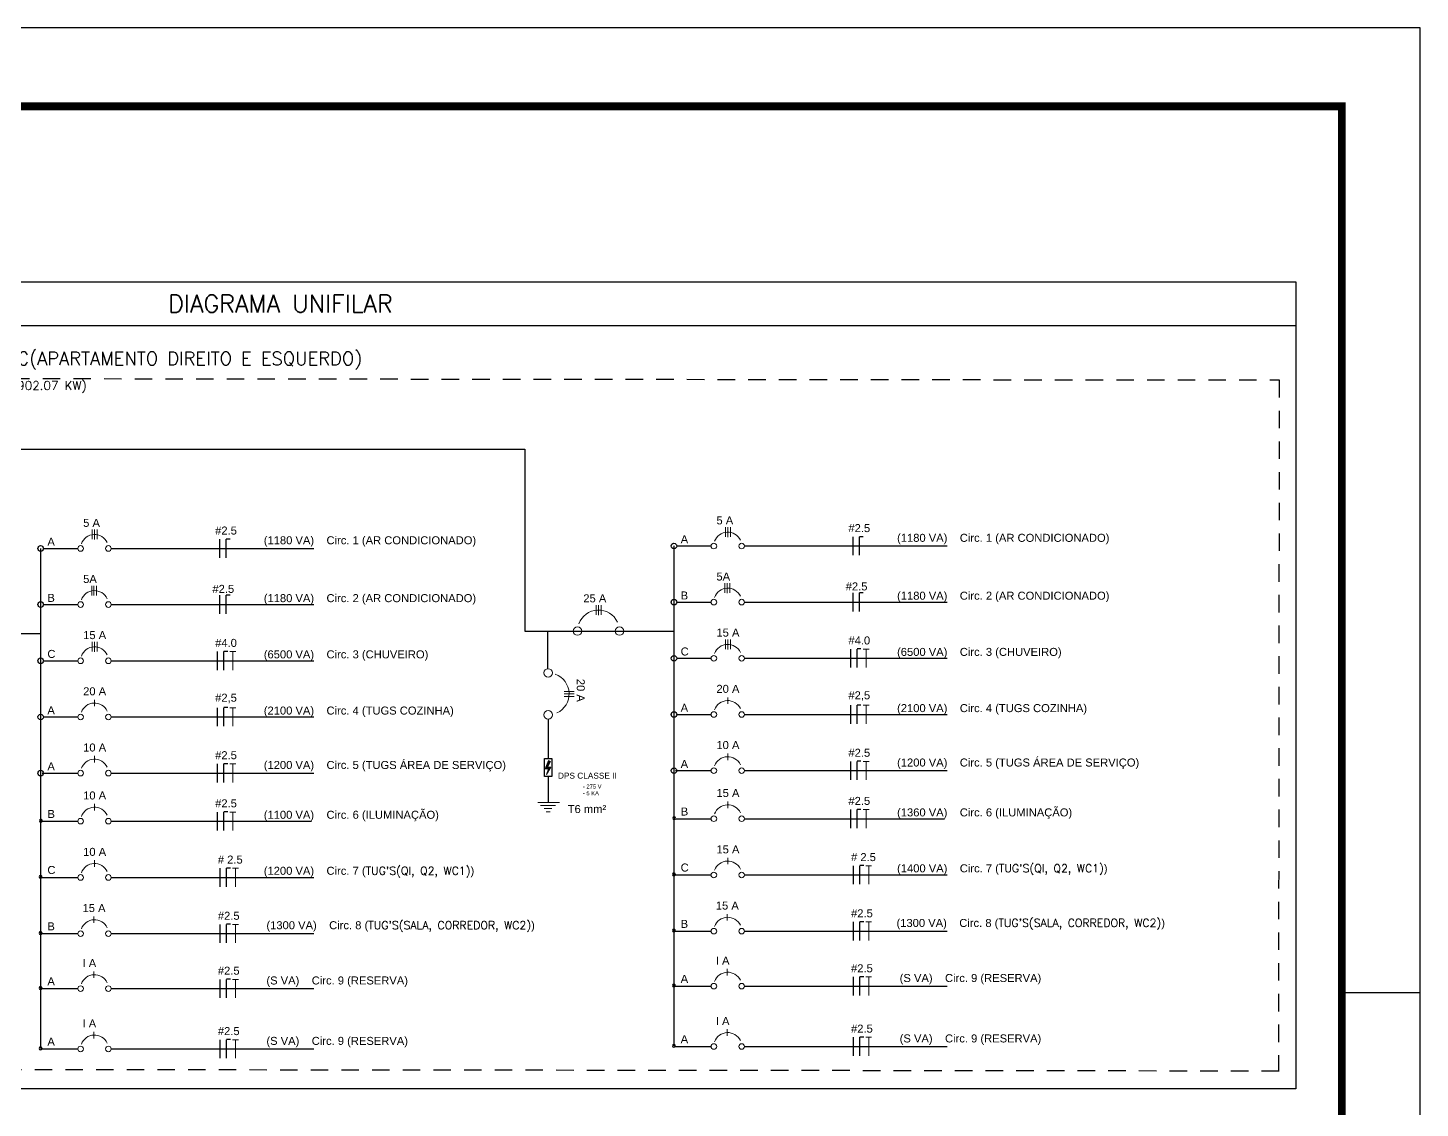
# Model space of a CAD drawing. Header units: metres. Extents: x 2426 to 2593, y 1997 to 2034.
# Drawn here: x 2463.73 to 2479.62, y 2022.12 to 2034.44 of the extents above; entities that cross this region are included whole.
import ezdxf

# ---------------------------------------------------------------- set-up
doc = ezdxf.new("R2010")
doc.units = ezdxf.units.M
doc.linetypes.add('CONTORNO_QUADRO_T', pattern=[0.35, 0.2, -0.15])
for name, color, linetype in [('ARQ-FOLHA', 7, 'Continuous'), ('PDF3_0', 7, 'Continuous'), ('PDF3_COTA', 7, 'Continuous'), ('PDF3_DI-Barramento', 6, 'Continuous'), ('PDF3_DI-Disjuntor', 7, 'Continuous'), ('PDF3_DI-Textos do diagrama', 7, 'Continuous'), ('PDF3_DIAGRAMA', 7, 'Continuous'), ('PDF3_eletrodutos', 3, 'Continuous'), ('PDF3_Layout', 1, 'Continuous'), ('PDF3_Text', 7, 'Continuous')]:
    doc.layers.add(name, color=color, linetype=linetype)
doc.styles.add('N', font='romans.shx', dxfattribs={"height": 0.13})
doc.styles.add('PDF Arial', font='arial.ttf')

# ---------------------------------------------------------------- blocks, each defined once
blk = doc.blocks.new('FOLHA A2')
at = {"layer": 'ARQ-FOLHA'}
for p, q in [((594, 0), (0, 0)), ((594, -420), (594, 0)), ((584, -123), (594, -123))]:
    blk.add_line(p, q, dxfattribs=at)
at = {"layer": 'ARQ-FOLHA', "const_width": 1}
blk.add_lwpolyline([(25, -410), (584, -410), (584, -10), (25, -10), (25, -410)], dxfattribs=at)

msp = doc.modelspace()

# ---------------------------------------------------------------- linework, layer by layer
for p, q in [((2455.91, 2031.548), (2478.202, 2031.548)), ((2478.202, 2031.548), (2478.202, 2022.344)), ((2455.91, 2031.048), (2478.202, 2031.048)), ((2462.259, 2029.641), (2469.404, 2029.641)), ((2469.404, 2029.641), (2469.404, 2027.565)), ((2463.313, 2027.537), (2463.88, 2027.537)), ((2469.404, 2027.565), (2471.106, 2027.565)), ((2469.67, 2026.56), (2469.67, 2026.11)), ((2478.202, 2022.344), (2455.91, 2022.344))]:
    msp.add_line(p, q)
at = {"layer": 'PDF3_0', "linetype": 'CONTORNO_QUADRO_T', "lineweight": 25}
for p, q in [((2462.154, 2030.446), (2478.012, 2030.428)), ((2478.012, 2030.428), (2478.004, 2022.546)), ((2478.012, 2022.546), (2462.154, 2022.564))]:
    msp.add_line(p, q, dxfattribs=at)
at = {"layer": 'PDF3_0', "color": 5, "lineweight": 25}
for p, q in [((2466.041, 2028.613), (2465.998, 2028.613)), ((2465.998, 2028.401), (2465.998, 2028.613)), ((2473.266, 2028.641), (2473.224, 2028.641)), ((2473.224, 2028.429), (2473.224, 2028.641)), ((2466.041, 2027.973), (2465.998, 2027.973)), ((2465.998, 2027.761), (2465.998, 2027.973)), ((2473.266, 2028), (2473.224, 2028)), ((2473.224, 2027.789), (2473.224, 2028)), ((2466.014, 2027.333), (2465.972, 2027.333)), ((2465.972, 2027.12), (2465.972, 2027.332)), ((2473.24, 2027.361), (2473.198, 2027.361)), ((2473.198, 2027.148), (2473.198, 2027.36)), ((2466.014, 2026.692), (2465.972, 2026.692)), ((2465.972, 2026.479), (2465.972, 2026.691)), ((2473.24, 2026.72), (2473.198, 2026.72)), ((2473.198, 2026.507), (2473.198, 2026.719)), ((2466.014, 2026.052), (2465.972, 2026.052)), ((2465.972, 2025.839), (2465.972, 2026.051)), ((2473.24, 2026.08), (2473.198, 2026.08)), ((2473.198, 2025.867), (2473.198, 2026.078)), ((2466.014, 2025.503), (2465.972, 2025.503)), ((2465.972, 2025.29), (2465.972, 2025.501)), ((2473.24, 2025.531), (2473.198, 2025.531)), ((2473.198, 2025.318), (2473.198, 2025.529)), ((2466.045, 2024.862), (2466.002, 2024.862)), ((2466.002, 2024.649), (2466.002, 2024.861)), ((2473.271, 2024.89), (2473.228, 2024.89)), ((2473.228, 2024.677), (2473.228, 2024.889)), ((2466.045, 2024.221), (2466.002, 2024.221)), ((2466.002, 2024.008), (2466.002, 2024.22)), ((2473.271, 2024.249), (2473.228, 2024.249)), ((2473.228, 2024.036), (2473.228, 2024.248)), ((2466.045, 2023.595), (2466.002, 2023.595)), ((2466.002, 2023.382), (2466.002, 2023.593)), ((2473.271, 2023.622), (2473.228, 2023.622)), ((2473.228, 2023.409), (2473.228, 2023.621)), ((2466.045, 2022.906), (2466.002, 2022.906)), ((2466.002, 2022.693), (2466.002, 2022.905)), ((2473.271, 2022.934), (2473.228, 2022.934)), ((2473.228, 2022.721), (2473.228, 2022.933))]:
    msp.add_line(p, q, dxfattribs=at)
at = {"layer": 'PDF3_COTA', "lineweight": 25}
for p, q in [((2463.912, 2028.507), (2464.304, 2028.507)), ((2464.685, 2028.507), (2466.999, 2028.507)), ((2471.138, 2028.535), (2471.53, 2028.535)), ((2471.911, 2028.535), (2474.225, 2028.535)), ((2463.912, 2027.867), (2464.304, 2027.867)), ((2464.685, 2027.867), (2466.999, 2027.867)), ((2471.138, 2027.895), (2471.53, 2027.895)), ((2471.911, 2027.895), (2474.225, 2027.895)), ((2463.912, 2027.226), (2464.304, 2027.226)), ((2464.685, 2027.226), (2466.999, 2027.226)), ((2471.138, 2027.254), (2471.53, 2027.254)), ((2471.911, 2027.254), (2474.225, 2027.254)), ((2463.912, 2026.585), (2464.304, 2026.585)), ((2464.685, 2026.585), (2466.999, 2026.585)), ((2471.138, 2026.613), (2471.53, 2026.613)), ((2471.911, 2026.613), (2474.225, 2026.613)), ((2463.896, 2025.945), (2464.304, 2025.945)), ((2464.685, 2025.945), (2466.999, 2025.945)), ((2471.122, 2025.973), (2471.53, 2025.973)), ((2471.911, 2025.973), (2474.225, 2025.973)), ((2463.88, 2025.396), (2464.304, 2025.396)), ((2464.685, 2025.396), (2466.969, 2025.396)), ((2471.106, 2025.423), (2471.53, 2025.424)), ((2471.911, 2025.423), (2474.195, 2025.423)), ((2463.895, 2024.755), (2464.304, 2024.755)), ((2464.685, 2024.755), (2466.999, 2024.755)), ((2471.121, 2024.783), (2471.53, 2024.783)), ((2471.911, 2024.783), (2474.225, 2024.783)), ((2471.121, 2024.142), (2471.53, 2024.142)), ((2471.911, 2024.142), (2474.225, 2024.142)), ((2463.895, 2024.114), (2464.304, 2024.114)), ((2464.685, 2024.114), (2466.999, 2024.114)), ((2463.895, 2023.487), (2464.304, 2023.487)), ((2464.685, 2023.487), (2466.999, 2023.487)), ((2471.121, 2023.515), (2471.53, 2023.515)), ((2471.911, 2023.515), (2474.225, 2023.515)), ((2463.895, 2022.799), (2464.304, 2022.799)), ((2464.685, 2022.799), (2466.999, 2022.799)), ((2471.121, 2022.827), (2471.53, 2022.827)), ((2471.911, 2022.827), (2474.225, 2022.827))]:
    msp.add_line(p, q, dxfattribs=at)
for points in [[(2469.668, 2027.135), (2469.668, 2027.565)], [(2469.67, 2025.908), (2469.67, 2025.608)]]:
    msp.add_lwpolyline(points, dxfattribs=at)
for points in [[(2463.898, 2025.402, 1), (2463.866, 2025.402, 1)], [(2471.124, 2025.43, 1), (2471.092, 2025.43, 1)], [(2463.896, 2024.762, 1), (2463.864, 2024.762, 1)], [(2471.122, 2024.79, 1), (2471.09, 2024.79, 1)], [(2463.896, 2024.121, 1), (2463.864, 2024.121, 1)], [(2471.122, 2024.149, 1), (2471.09, 2024.149, 1)], [(2463.896, 2023.494, 1), (2463.864, 2023.494, 1)], [(2471.122, 2023.522, 1), (2471.09, 2023.522, 1)], [(2471.122, 2022.834, 1), (2471.09, 2022.834, 1)], [(2463.896, 2022.806, 1), (2463.864, 2022.806, 1)]]:
    msp.add_lwpolyline(points, format="xyb", close=True, dxfattribs=at)
for centre in [(2463.88, 2028.507), (2471.106, 2028.535), (2463.88, 2027.867), (2471.106, 2027.895), (2463.88, 2027.226), (2471.106, 2027.254), (2463.88, 2026.585), (2471.106, 2026.613), (2463.88, 2025.945), (2471.106, 2025.973)]:
    msp.add_circle(centre, 0.0318, dxfattribs=at)
at = {"layer": 'PDF3_DI-Barramento', "lineweight": 30}
for p, q in [((2463.88, 2028.507), (2463.88, 2022.805)), ((2471.106, 2028.535), (2471.106, 2022.833))]:
    msp.add_line(p, q, dxfattribs=at)
at = {"layer": 'PDF3_DI-Disjuntor', "color": 1, "lineweight": 30}
msp.add_lwpolyline([(2469.628, 2026.11), (2469.711, 2026.11), (2469.711, 2025.908), (2469.628, 2025.908)], close=True, dxfattribs=at)
at = {"layer": 'PDF3_DI-Disjuntor', "transparency": 33554559}
for points in [[(2469.67, 2026.077), (2469.664, 2026.011), (2469.642, 2026.011)], [(2469.697, 2026.077), (2469.67, 2026.077), (2469.664, 2026.011)], [(2469.674, 2026.089), (2469.697, 2026.077), (2469.67, 2026.077)], [(2469.642, 2026.011), (2469.692, 2025.995), (2469.636, 2025.995)], [(2469.701, 2026.011), (2469.642, 2026.011), (2469.692, 2025.995)], [(2469.674, 2025.995), (2469.692, 2025.995), (2469.652, 2025.93)]]:
    msp.add_solid(points, dxfattribs=at)
at = {"layer": 'PDF3_DI-Textos do diagrama', "lineweight": 20}
msp.add_lwpolyline([(2469.697, 2026.077), (2469.664, 2026.011), (2469.701, 2026.011), (2469.652, 2025.93), (2469.674, 2025.995), (2469.636, 2025.995), (2469.674, 2026.089)], close=True, dxfattribs=at)
at = {"layer": 'PDF3_DIAGRAMA', "color": 1, "lineweight": 5}
for p, q in [((2464.494, 2026.707), (2464.494, 2026.781)), ((2471.72, 2026.735), (2471.72, 2026.809)), ((2464.494, 2026.066), (2464.494, 2026.141)), ((2471.72, 2026.094), (2471.72, 2026.168)), ((2464.494, 2025.519), (2464.494, 2025.593)), ((2471.72, 2025.547), (2471.72, 2025.621)), ((2464.494, 2024.877), (2464.494, 2024.951)), ((2471.72, 2024.905), (2471.72, 2024.979)), ((2464.488, 2024.236), (2464.488, 2024.31)), ((2471.713, 2024.264), (2471.713, 2024.338)), ((2464.488, 2023.609), (2464.488, 2023.683)), ((2471.713, 2023.637), (2471.713, 2023.711)), ((2471.713, 2022.948), (2471.713, 2023.023)), ((2464.488, 2022.92), (2464.488, 2022.995))]:
    msp.add_line(p, q, dxfattribs=at)
for points in [[(2471.695, 2028.639), (2471.695, 2028.75)], [(2471.72, 2028.636), (2471.72, 2028.75)], [(2471.751, 2028.639), (2471.751, 2028.75)], [(2464.469, 2028.611), (2464.469, 2028.722)], [(2464.494, 2028.608), (2464.494, 2028.722)], [(2464.525, 2028.611), (2464.525, 2028.722)], [(2471.688, 2027.999), (2471.688, 2028.11)], [(2471.713, 2027.996), (2471.713, 2028.11)], [(2471.744, 2027.999), (2471.744, 2028.11)], [(2464.463, 2027.971), (2464.463, 2028.082)], [(2464.488, 2027.969), (2464.488, 2028.082)], [(2464.518, 2027.971), (2464.518, 2028.082)], [(2470.219, 2027.75), (2470.219, 2027.861)], [(2470.244, 2027.747), (2470.244, 2027.861)], [(2470.274, 2027.75), (2470.274, 2027.861)], [(2471.695, 2027.359), (2471.695, 2027.47)], [(2471.72, 2027.356), (2471.72, 2027.47)], [(2471.751, 2027.359), (2471.751, 2027.47)], [(2464.469, 2027.331), (2464.469, 2027.442)], [(2464.494, 2027.328), (2464.494, 2027.442)], [(2464.525, 2027.331), (2464.525, 2027.442)], [(2469.852, 2026.849), (2469.966, 2026.849)], [(2469.854, 2026.874), (2469.966, 2026.874)], [(2469.854, 2026.818), (2469.966, 2026.818)]]:
    msp.add_lwpolyline(points, dxfattribs=at)
for centre, radius in [((2464.336, 2028.507), 0.0318), ((2464.653, 2028.507), 0.0318), ((2471.562, 2028.534), 0.0318), ((2471.879, 2028.534), 0.0318), ((2464.336, 2027.867), 0.0318), ((2464.653, 2027.867), 0.0318), ((2471.562, 2027.895), 0.0318), ((2471.879, 2027.895), 0.0318), ((2470.006, 2027.565), 0.0486), ((2470.484, 2027.565), 0.0486), ((2464.336, 2027.226), 0.0318), ((2464.653, 2027.226), 0.0318), ((2471.562, 2027.254), 0.0318), ((2471.879, 2027.254), 0.0318), ((2469.67, 2027.087), 0.0486), ((2464.336, 2026.585), 0.0318), ((2464.653, 2026.585), 0.0318), ((2469.67, 2026.609), 0.0486), ((2471.562, 2026.613), 0.0318), ((2471.879, 2026.613), 0.0318), ((2464.336, 2025.945), 0.0318), ((2464.653, 2025.945), 0.0318), ((2471.562, 2025.973), 0.0318), ((2471.879, 2025.973), 0.0318), ((2464.336, 2025.397), 0.0318), ((2464.653, 2025.397), 0.0318), ((2471.562, 2025.425), 0.0318), ((2471.879, 2025.425), 0.0318), ((2464.336, 2024.755), 0.0318), ((2464.653, 2024.755), 0.0318), ((2471.562, 2024.783), 0.0318), ((2471.879, 2024.783), 0.0318), ((2464.336, 2024.114), 0.0318), ((2464.653, 2024.114), 0.0318), ((2471.562, 2024.142), 0.0318), ((2471.879, 2024.142), 0.0318), ((2464.336, 2023.487), 0.0318), ((2464.653, 2023.487), 0.0318), ((2471.562, 2023.515), 0.0318), ((2471.879, 2023.515), 0.0318), ((2471.562, 2022.827), 0.0318), ((2471.879, 2022.827), 0.0318), ((2464.336, 2022.799), 0.0318), ((2464.653, 2022.799), 0.0318)]:
    msp.add_circle(centre, radius, dxfattribs=at)
for centre, radius, start, end in [((2464.494, 2028.507), 0.159, 25, 160), ((2471.72, 2028.534), 0.159, 25, 160), ((2464.494, 2027.867), 0.159, 25, 160), ((2471.72, 2027.895), 0.159, 25, 160), ((2470.245, 2027.565), 0.24, 25.0003, 159.9985), ((2464.494, 2027.226), 0.159, 25, 160), ((2471.72, 2027.254), 0.159, 25, 160), ((2469.67, 2026.848), 0.24, 295.0003, 69.9985), ((2464.494, 2026.585), 0.159, 25, 160), ((2471.72, 2026.613), 0.159, 25, 160), ((2464.494, 2025.945), 0.159, 25, 160), ((2471.72, 2025.973), 0.159, 25, 160), ((2464.494, 2025.397), 0.159, 25, 160), ((2471.72, 2025.425), 0.159, 25, 160), ((2464.494, 2024.755), 0.159, 25, 160), ((2471.72, 2024.783), 0.159, 25, 160), ((2471.72, 2024.142), 0.159, 25, 160), ((2464.494, 2024.114), 0.159, 25, 160), ((2464.494, 2023.487), 0.159, 25, 160), ((2471.72, 2023.515), 0.159, 25, 160), ((2464.494, 2022.799), 0.159, 25, 160), ((2471.72, 2022.827), 0.159, 25, 160)]:
    msp.add_arc(centre, radius, start, end, dxfattribs=at)
at = {"layer": 'PDF3_eletrodutos', "lineweight": 9}
for p, q in [((2466.038, 2027.332), (2466.106, 2027.332)), ((2466.072, 2027.12), (2466.072, 2027.332)), ((2473.264, 2027.36), (2473.332, 2027.36)), ((2473.298, 2027.148), (2473.298, 2027.36)), ((2466.038, 2026.691), (2466.106, 2026.691)), ((2466.072, 2026.479), (2466.072, 2026.691)), ((2473.264, 2026.719), (2473.332, 2026.719)), ((2473.298, 2026.507), (2473.298, 2026.719)), ((2466.038, 2026.051), (2466.106, 2026.051)), ((2466.072, 2025.839), (2466.072, 2026.051)), ((2473.264, 2026.078), (2473.332, 2026.078)), ((2473.298, 2025.867), (2473.298, 2026.078)), ((2466.038, 2025.501), (2466.106, 2025.501)), ((2466.072, 2025.29), (2466.072, 2025.501)), ((2473.264, 2025.529), (2473.332, 2025.529)), ((2473.298, 2025.318), (2473.298, 2025.529)), ((2466.069, 2024.861), (2466.136, 2024.861)), ((2466.103, 2024.649), (2466.103, 2024.861)), ((2473.295, 2024.889), (2473.362, 2024.889)), ((2473.328, 2024.677), (2473.328, 2024.889)), ((2466.069, 2024.22), (2466.136, 2024.22)), ((2466.103, 2024.008), (2466.103, 2024.22)), ((2473.295, 2024.248), (2473.362, 2024.248)), ((2473.328, 2024.036), (2473.328, 2024.248)), ((2466.069, 2023.593), (2466.136, 2023.593)), ((2466.103, 2023.382), (2466.103, 2023.593)), ((2473.295, 2023.621), (2473.362, 2023.621)), ((2473.328, 2023.409), (2473.328, 2023.621)), ((2466.069, 2022.905), (2466.136, 2022.905)), ((2466.103, 2022.693), (2466.103, 2022.905)), ((2473.295, 2022.933), (2473.362, 2022.933)), ((2473.328, 2022.721), (2473.328, 2022.933))]:
    msp.add_line(p, q, dxfattribs=at)
for points in [[(2469.553, 2025.608), (2469.799, 2025.608)], [(2469.584, 2025.575), (2469.755, 2025.575)], [(2469.626, 2025.541), (2469.713, 2025.541)], [(2469.648, 2025.505), (2469.692, 2025.505)]]:
    msp.add_lwpolyline(points, dxfattribs=at)
at = {"layer": 'PDF3_Layout', "lineweight": 25}
for p, q in [((2465.924, 2028.401), (2465.924, 2028.613)), ((2473.15, 2028.429), (2473.15, 2028.641)), ((2465.924, 2027.761), (2465.924, 2027.973)), ((2473.15, 2027.789), (2473.15, 2028)), ((2465.898, 2027.12), (2465.898, 2027.332)), ((2473.124, 2027.148), (2473.124, 2027.36)), ((2465.898, 2026.479), (2465.898, 2026.691)), ((2473.124, 2026.507), (2473.124, 2026.719)), ((2465.898, 2025.839), (2465.898, 2026.051)), ((2473.124, 2025.867), (2473.124, 2026.078)), ((2465.898, 2025.29), (2465.898, 2025.501)), ((2473.124, 2025.318), (2473.124, 2025.529)), ((2465.928, 2024.649), (2465.928, 2024.861)), ((2473.154, 2024.677), (2473.154, 2024.889)), ((2465.928, 2024.008), (2465.928, 2024.22)), ((2473.154, 2024.036), (2473.154, 2024.248)), ((2465.928, 2023.382), (2465.928, 2023.593)), ((2473.154, 2023.409), (2473.154, 2023.621)), ((2465.928, 2022.693), (2465.928, 2022.905)), ((2473.154, 2022.721), (2473.154, 2022.933))]:
    msp.add_line(p, q, dxfattribs=at)

# ---------------------------------------------------------------- block references
at = {"layer": 'ARQ-FOLHA', "xscale": 0.08944633452801547, "yscale": 0.08944633452801547, "zscale": 0.08944633452801547}
msp.add_blockref('FOLHA A2', (2426.49, 2034.444), dxfattribs=at)

# ---------------------------------------------------------------- texts
at = {"insert": (2466.617, 2031.298), "char_height": 0.2, "attachment_point": 5, "style": 'N'}
msp.add_mtext_dynamic_manual_height_columns('{\\C4;DIAGRAMA UNIFILAR}', width=21.41317, gutter_width=5, heights=[0], dxfattribs=at)
at = {"layer": 'PDF3_Text', "color": 3, "insert": (2463.338, 2030.549), "char_height": 0.15, "width": 5.28389, "attachment_point": 7, "style": 'N'}
msp.add_mtext('QDC(APARTAMENTO DIREITO E ESQUERDO)', dxfattribs=at)
at = {"layer": 'PDF3_Text', "attachment_point": 7}
for s, insert, char_height, style in [('(24902.07 KW)', (2463.381, 2030.281), 0.1, 'N'), ('5 A', (2464.365, 2028.752), 0.0913, 'PDF Arial'), ('#2.5', (2465.871, 2028.664), 0.0913, 'PDF Arial'), ('5 A', (2471.591, 2028.78), 0.0913, 'PDF Arial'), ('#2.5', (2473.097, 2028.692), 0.0913, 'PDF Arial'), ('A', (2463.957, 2028.538), 0.0913, 'PDF Arial'), ('(1180 VA)    Circ. 1 (AR CONDICIONADO)', (2466.426, 2028.527), 0.09129, 'PDF Arial'), ('A', (2471.183, 2028.566), 0.0913, 'PDF Arial'), ('(1180 VA)    Circ. 1 (AR CONDICIONADO)', (2473.652, 2028.555), 0.09129, 'PDF Arial'), ('5A', (2464.365, 2028.112), 0.0913, 'PDF Arial'), ('#2.5', (2465.84, 2027.999), 0.0913, 'PDF Arial'), ('5A', (2471.591, 2028.14), 0.0913, 'PDF Arial'), ('#2.5', (2473.066, 2028.027), 0.0913, 'PDF Arial'), ('B', (2463.957, 2027.898), 0.0913, 'PDF Arial'), ('(1180 VA)    Circ. 2 (AR CONDICIONADO)', (2466.426, 2027.867), 0.09129, 'PDF Arial'), ('25 A', (2470.072, 2027.891), 0.0913, 'PDF Arial'), ('B', (2471.183, 2027.925), 0.0913, 'PDF Arial'), ('(1180 VA)    Circ. 2 (AR CONDICIONADO)', (2473.652, 2027.895), 0.09129, 'PDF Arial'), ('15 A', (2464.365, 2027.472), 0.0913, 'PDF Arial'), ('#4.0', (2465.871, 2027.383), 0.0913, 'PDF Arial'), ('15 A', (2471.591, 2027.5), 0.0913, 'PDF Arial'), ('#4.0', (2473.097, 2027.411), 0.0913, 'PDF Arial'), ('C', (2463.957, 2027.257), 0.0913, 'PDF Arial'), ('(6500 VA)    Circ. 3 (CHUVEIRO)', (2466.426, 2027.226), 0.09129, 'PDF Arial'), ('C', (2471.183, 2027.285), 0.0913, 'PDF Arial'), ('(6500 VA)    Circ. 3 (CHUVEIRO)', (2473.652, 2027.254), 0.09129, 'PDF Arial'), ('20 A', (2464.365, 2026.831), 0.0913, 'PDF Arial'), ('#2,5', (2465.871, 2026.742), 0.0913, 'PDF Arial'), ('20 A', (2471.591, 2026.859), 0.0913, 'PDF Arial'), ('#2,5', (2473.097, 2026.77), 0.0913, 'PDF Arial'), ('A', (2463.957, 2026.616), 0.0913, 'PDF Arial'), ('(2100 VA)    Circ. 4 (TUGS COZINHA)', (2466.426, 2026.585), 0.09129, 'PDF Arial'), ('A', (2471.183, 2026.644), 0.0913, 'PDF Arial'), ('(2100 VA)    Circ. 4 (TUGS COZINHA)', (2473.652, 2026.613), 0.09129, 'PDF Arial'), ('10 A', (2464.365, 2026.19), 0.0913, 'PDF Arial'), ('10 A', (2471.591, 2026.218), 0.0913, 'PDF Arial'), ('A', (2463.957, 2025.976), 0.0913, 'PDF Arial'), ('(1200 VA)    Circ. 5 (TUGS ÁREA DE SERVIÇO)', (2466.426, 2025.964), 0.09129, 'PDF Arial'), ('A', (2471.183, 2026.003), 0.0913, 'PDF Arial'), ('(1200 VA)    Circ. 5 (TUGS ÁREA DE SERVIÇO)', (2473.652, 2025.992), 0.09129, 'PDF Arial'), ('DPS CLASSE II', (2469.783, 2025.881), 0.06753, 'PDF Arial'), ('10 A', (2464.365, 2025.643), 0.0913, 'PDF Arial'), ('- 275 V', (2470.067, 2025.768), 0.0473, 'PDF Arial'), ('- 5 KA', (2470.067, 2025.691), 0.0473, 'PDF Arial'), ('15 A', (2471.591, 2025.671), 0.0913, 'PDF Arial'), ('#2.5', (2465.871, 2025.553), 0.0913, 'PDF Arial'), ('T6 mm²', (2469.894, 2025.488), 0.0913, 'PDF Arial'), ('B', (2471.184, 2025.461), 0.0913, 'PDF Arial'), ('#2.5', (2473.097, 2025.581), 0.0913, 'PDF Arial'), ('(1360 VA)    Circ. 6 (ILUMINAÇÃO)', (2473.652, 2025.423), 0.09129, 'PDF Arial'), ('B', (2463.958, 2025.433), 0.0913, 'PDF Arial'), ('(1100 VA)    Circ. 6 (ILUMINAÇÃO)', (2466.426, 2025.396), 0.09129, 'PDF Arial'), ('10 A', (2464.365, 2025), 0.0913, 'PDF Arial'), ('15 A', (2471.591, 2025.028), 0.0913, 'PDF Arial'), ('# 2.5', (2465.902, 2024.912), 0.0913, 'PDF Arial'), ('C', (2471.183, 2024.821), 0.0913, 'PDF Arial'), ('# 2.5', (2473.127, 2024.94), 0.0913, 'PDF Arial'), ('C', (2463.957, 2024.793), 0.0913, 'PDF Arial'), ('15 A', (2464.358, 2024.359), 0.0913, 'PDF Arial'), ('15 A', (2471.584, 2024.387), 0.0913, 'PDF Arial'), ('#2.5', (2465.902, 2024.271), 0.0913, 'PDF Arial'), ('#2.5', (2473.127, 2024.299), 0.0913, 'PDF Arial'), ('B', (2463.957, 2024.152), 0.0913, 'PDF Arial'), ('B', (2471.183, 2024.18), 0.0913, 'PDF Arial'), ('I A', (2464.358, 2023.733), 0.0913, 'PDF Arial'), ('I A', (2471.584, 2023.761), 0.0913, 'PDF Arial'), ('#2.5', (2465.902, 2023.645), 0.0913, 'PDF Arial'), ('A', (2471.183, 2023.553), 0.0913, 'PDF Arial'), ('#2.5', (2473.127, 2023.672), 0.0913, 'PDF Arial'), ('(S VA)    Circ. 9 (RESERVA)', (2473.682, 2023.535), 0.09129, 'PDF Arial'), ('A', (2463.957, 2023.525), 0.0913, 'PDF Arial'), ('(S VA)    Circ. 9 (RESERVA)', (2466.456, 2023.507), 0.09129, 'PDF Arial'), ('I A', (2464.358, 2023.044), 0.0913, 'PDF Arial'), ('#2.5', (2465.902, 2022.956), 0.0913, 'PDF Arial'), ('I A', (2471.584, 2023.072), 0.0913, 'PDF Arial'), ('#2.5', (2473.127, 2022.984), 0.0913, 'PDF Arial'), ('A', (2463.957, 2022.837), 0.0913, 'PDF Arial'), ('(S VA)    Circ. 9 (RESERVA)', (2466.456, 2022.818), 0.09129, 'PDF Arial'), ('A', (2471.183, 2022.865), 0.0913, 'PDF Arial'), ('(S VA)    Circ. 9 (RESERVA)', (2473.682, 2022.846), 0.09129, 'PDF Arial')]:
    msp.add_mtext(s, dxfattribs=dict(at, insert=insert, char_height=char_height, style=style))
at = {"layer": 'PDF3_Text', "insert": (2469.996, 2027.02), "char_height": 0.0913, "attachment_point": 7, "rotation": 270, "style": 'PDF Arial'}
msp.add_mtext('20 A', dxfattribs=at)
at = {"layer": 'PDF3_Text', "attachment_point": 7, "style": 'PDF Arial'}
for s, insert, char_height, width in [('#2.5', (2465.871, 2026.102), 0.0913, 0.26293), ('#2.5', (2473.097, 2026.13), 0.0913, 0.26293), ("(1400 VA)    Circ. 7 ({\\Fromand|c0;TUG'S(QI, Q2, WC1)})", (2473.652, 2024.783), 0.09129, 3.50889), ("(1200 VA)    Circ. 7 ({\\Fromand|c0;TUG'S(QI, Q2, WC1)})", (2466.426, 2024.755), 0.09129, 3.50889), ("(1300 VA)    Circ. 8 ({\\Fromand|c0;TUG'S(SALA, CORREDOR, WC2)})", (2473.646, 2024.16), 0.09129, 3.67683), ("(1300 VA)    Circ. 8 ({\\Fromand|c0;TUG'S(SALA, CORREDOR, WC2)})", (2466.456, 2024.134), 0.09129, 3.67683)]:
    msp.add_mtext(s, dxfattribs=dict(at, insert=insert, char_height=char_height, width=width))

doc.saveas('drawing.dxf')
